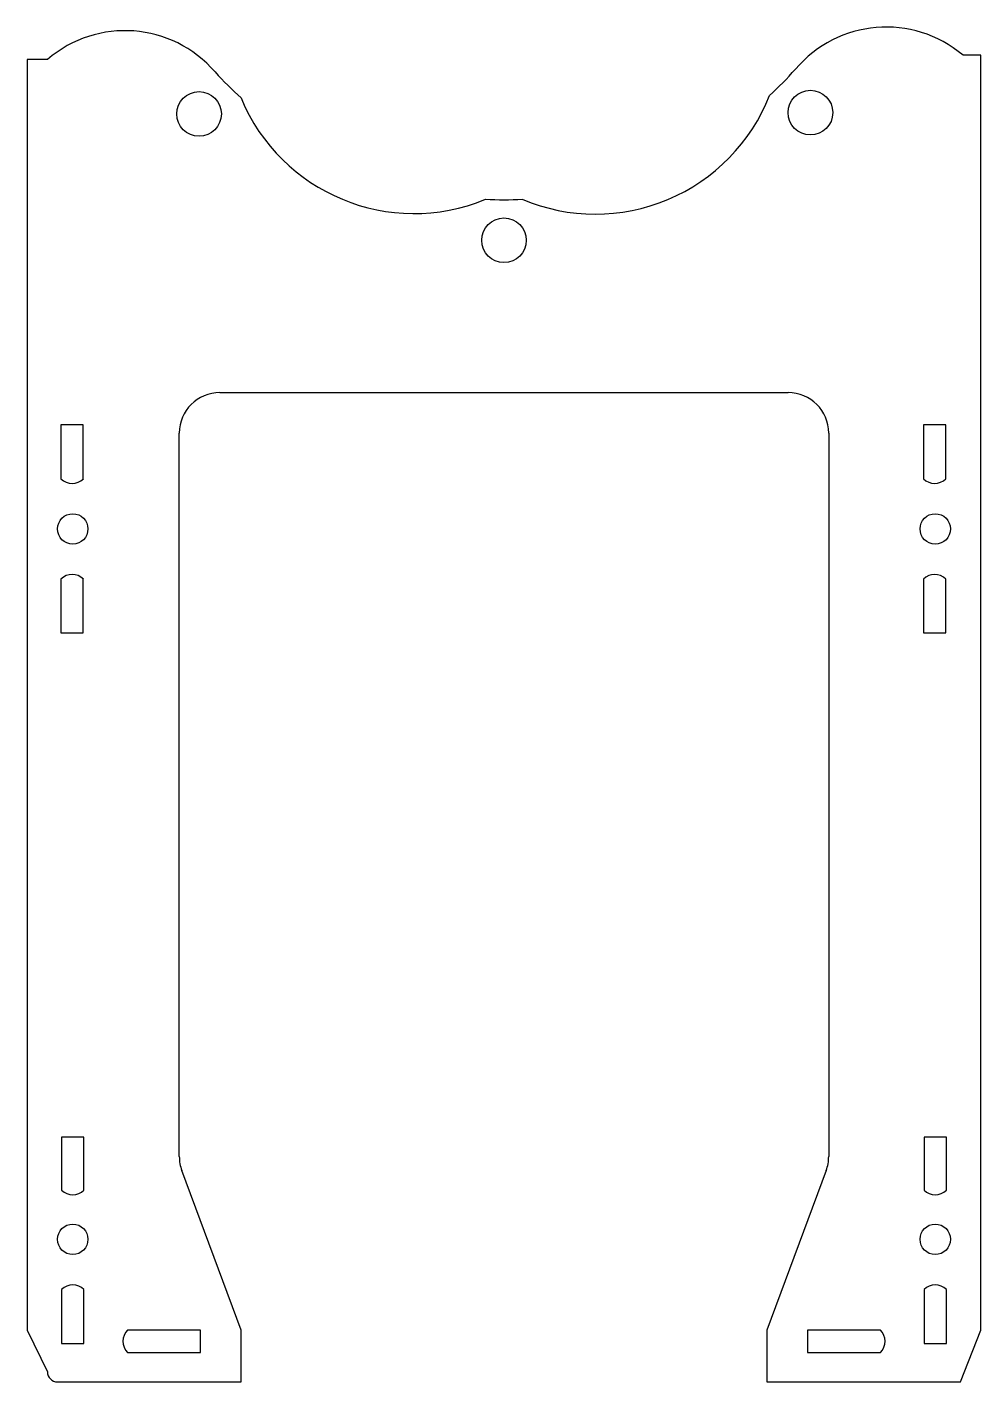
# Model space of a CAD drawing. Header units: millimetres. Extents: x -47 to 47, y -99 to 35.
import ezdxf

# ---------------------------------------------------------------- set-up
doc = ezdxf.new("R2010")
doc.units = ezdxf.units.MM

msp = doc.modelspace()

# ---------------------------------------------------------------- linework, layer by layer
at = {"color": 7, "linetype": 'Continuous', "lineweight": 25}
for p, q in [((-47, 31.32), (-47, -93.89)), ((-45, 31.32), (-47, 31.32)), ((47, 31.74), (45.23, 31.74)), ((47, -93.89), (47, 31.74)), ((-28, -1.5), (28, -1.5)), ((-41.46, -4.69), (-43.66, -4.69)), ((-43.66, -4.69), (-43.66, -9.99)), ((-41.46, -9.99), (-41.46, -4.69)), ((43.54, -4.69), (41.34, -4.69)), ((41.34, -4.69), (41.34, -9.99)), ((43.54, -9.99), (43.54, -4.69)), ((-32, -76.78), (-32, -5.5)), ((32, -5.5), (32, -76.78)), ((-43.66, -19.89), (-43.66, -25.19)), ((-41.46, -25.19), (-41.46, -19.89)), ((41.34, -19.89), (41.34, -25.19)), ((43.54, -25.19), (43.54, -19.89)), ((-43.66, -25.19), (-41.46, -25.19)), ((41.34, -25.19), (43.54, -25.19)), ((-41.4, -74.89), (-43.6, -74.89)), ((-43.6, -74.89), (-43.6, -80.09)), ((-41.4, -80.09), (-41.4, -74.89)), ((43.6, -74.89), (41.4, -74.89)), ((41.4, -74.89), (41.4, -80.09)), ((43.6, -80.09), (43.6, -74.89)), ((-25.9, -93.89), (-31.75, -78.17)), ((31.75, -78.17), (25.9, -93.89)), ((-43.6, -89.89), (-43.6, -95.19)), ((-41.4, -95.19), (-41.4, -89.89)), ((41.4, -89.89), (41.4, -95.19)), ((43.6, -95.19), (43.6, -89.89)), ((-47, -93.89), (-45, -97.99)), ((-29.9, -93.89), (-37.1, -93.89)), ((-29.9, -96.09), (-29.9, -93.89)), ((-25.9, -98.99), (-25.9, -93.89)), ((25.9, -93.89), (25.9, -98.99)), ((37.1, -93.89), (29.9, -93.89)), ((29.9, -93.89), (29.9, -96.09)), ((45, -98.99), (47, -93.89)), ((-43.6, -95.19), (-41.4, -95.19)), ((-37.1, -96.09), (-29.9, -96.09)), ((29.9, -96.09), (37.1, -96.09)), ((41.4, -95.19), (43.6, -95.19)), ((-44, -98.99), (-25.9, -98.99)), ((25.9, -98.99), (45, -98.99))]:
    msp.add_line(p, q, dxfattribs=at)
for centre, radius in [((-30.05, 25.95), 2.2), ((30.2, 26.08), 2.2), ((0, 13.5), 2.2), ((-42.5, -14.94), 1.5), ((42.5, -14.94), 1.5), ((-42.5, -84.94), 1.5), ((42.5, -84.94), 1.5)]:
    msp.add_circle(centre, radius, dxfattribs=at)
for centre, radius, start, end in [((-37.35, 22.44), 11.72, 40.7442, 130.7442), ((37.67, 22.79), 11.72, 49.7944, 139.7944), ((0, 56), 38.5, 222.3035, 227.6965), ((0, 56), 38.5, 312.8421, 318.2351), ((-8.87, 34.59), 18.45, 202.5011, 292.5011), ((9.01, 34.53), 18.45, 247.016, 338.5203), ((0, 56), 38.5, 267.3057, 272.6943), ((-28, -5.5), 4, 90, 180), ((28, -5.5), 4, 0, 90), ((-42.56, -8.89), 1.56, 225, 315), ((42.44, -8.89), 1.56, 225, 315), ((-42.56, -20.99), 1.56, 45, 135), ((42.44, -20.99), 1.56, 45, 135), ((-28, -76.78), 4, 180, 200.4139), ((28, -76.78), 4, 339.5861, 0), ((-42.5, -78.99), 1.56, 225, 315), ((42.5, -78.99), 1.56, 225, 315), ((-42.5, -90.99), 1.56, 45, 135), ((42.5, -90.99), 1.56, 45, 135), ((-36, -94.99), 1.56, 135, 225), ((36, -94.99), 1.56, 315, 45), ((-44, -97.99), 1, 180, 270)]:
    msp.add_arc(centre, radius, start, end, dxfattribs=at)

doc.saveas('drawing.dxf')
